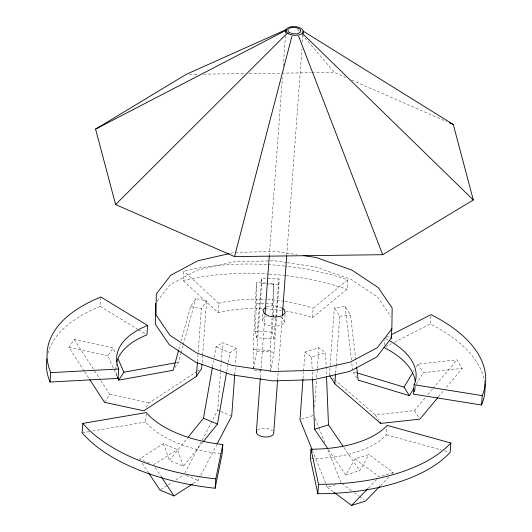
<?xml version="1.0" encoding="UTF-8"?>
<svg xmlns="http://www.w3.org/2000/svg" width="532" height="532" viewBox="0 0 532 532"><rect width="100%" height="100%" fill="white"/><g stroke="black" fill="none" stroke-linecap="round" stroke-linejoin="round"><path stroke-width="0.4" stroke-dasharray="2.66 2" d="M253.279 368.636L253.146 349.577L256.417 282.539L266.279 283.064M270.542 371.216L270.402 350.495L271.978 318.216M272.138 314.904L273.674 283.456L267.097 283.104M275.716 318.249L274.027 338.744L256.77 337.82L255.014 331.256L256.557 303.12L256.417 282.539M274.027 338.744L272.271 332.174L273.042 318.109M273.089 317.278L273.814 304.038L273.674 283.456M47.873 353.361A164.275 82.134 4.2 0 1 100.182 306.419L100.814 297.82M116.036 365.95L116.156 364.387M220.514 453.71A94.563 47.282 4.2 0 1 145.595 421.962L146.287 412.573M261.95 308.653A94.563 47.282 4.2 0 0 218.08 312.636L183.088 280.524L183.779 271.14A164.275 82.134 4.2 0 1 267.303 264.564M197.472 361.587L201.349 308.846L206.622 300.893L195.849 298.565L190.576 306.518L181.206 340.779M202.08 362.698L202.566 356.101M202.626 355.276L206.622 300.893M218.08 312.636L218.765 303.247L183.779 271.14M202.06 440.197L217.714 410.165L220.494 372.26M220.554 371.436L222.675 342.595L236.667 348.433L235.457 364.912M234.732 374.801L235.397 365.737M261.505 370.731L253.285 370.292L256.776 351.246L261.737 283.676L261.697 277.99L278.954 278.914L278.994 284.593L274.033 352.164L270.688 370.418M285.059 314.472L284.487 322.292L281.368 325.232L275.197 326.482L268.341 325.564L263.413 322.838L262.296 319.34L262.695 313.86M260.374 377.514L264.936 315.396M269.318 255.766L282.392 77.705M283.243 66.108L285.431 36.289M277.604 380.094L278.276 370.984M278.336 370.159L282.226 317.152M286.788 255.034L301.937 48.811M302.422 42.188L302.908 35.558M303.027 378.438L303.513 371.848M303.572 371.023L304.969 352.071L318.894 347.722L325.571 352.669L326.508 375.911M285.684 311.014A94.563 47.282 4.2 0 1 312.45 317.664L313.142 308.274L347.715 279.872A164.275 82.134 4.2 0 0 285.425 266.126M314.538 407.053L316.474 380.679M316.713 377.388L317.318 369.148M317.378 368.324L318.894 347.722M329.421 375.273L330.086 366.202M330.146 365.384L334.382 307.695L345.128 306.512L350.522 315.044L356.52 366.109M335.599 373.085L336.084 366.488M336.144 365.67L339.775 316.221L334.382 307.695M312.45 317.664L347.03 289.255L347.715 279.872M384.151 345.148L384.55 339.675M311.167 458.584A94.563 47.282 4.2 0 0 386.485 434.797L387.057 426.97M484.665 383A164.275 82.134 4.2 0 0 430.348 324.015L430.92 316.188M256.77 337.82L261.697 277.99M275.782 317.431L278.954 278.914M212.481 367.12L213.625 360.63M214.197 357.384L216.059 346.837L222.675 342.595M226.758 371.336L230.05 352.676L236.667 348.433M178.805 349.544L180.328 343.965M174.895 367.605L178.413 362.299L180.814 353.534M181.033 352.736L182.995 345.567M183.208 344.769L195.849 298.565M184.883 473.161L201.681 440.935M193.289 483.561L198.11 480.463L200.404 476.074M200.783 475.335L216.817 444.572M328.55 449.693L345.813 474.916L355.043 458.943L368.969 454.594L393.175 472.529L392.024 473.719M345.813 474.916L359.738 470.567L368.969 454.594M413.271 371.802L414.115 370.405M416.217 366.927L417.899 364.141L456.835 359.858L462.222 368.383L445.816 388.041M416.137 384.51L423.286 372.666L462.222 368.383M84.216 371.05L68.894 347.429L74.167 339.469L113.19 347.908L115.876 353.979M116.974 376.37L107.916 355.861L113.19 347.908M104.505 402.318L109.778 394.365L100.767 380.466M145.981 407.499L149.06 402.857L196.813 371.629M157.12 301.391L170.134 284.58L197.106 270.196L233.282 261.924L269.372 260.893M202.998 441.972L183.374 466.265L169.375 460.426L187.45 438.049M334.448 379.615L375.293 414.907L414.488 410.598L425.607 397.278M427.721 394.737L432.483 389.032M433.015 388.393L456.835 359.858M438.401 396.925L443.695 390.581M368.317 488.17L376.949 479.259M380.52 485.603L389.151 476.685M262.296 319.34L265.415 316.4L266.958 316.088M197.505 371.176L198.888 370.272M183.374 466.265L177.389 449.48L163.397 443.641L139.417 459.01L150.47 463.618M153.416 464.848L177.389 449.48M160.671 489.653L167.567 485.237M168.258 484.792L172.395 482.145M175.846 479.931L184.119 474.63M386.139 337.361L390.555 335.127M385.447 346.751L391.339 343.765M394.279 342.276L430.348 324.015M304.969 352.071L311.646 357.019L325.571 352.669M301.551 419.156L313.155 415.532M326.03 484.266L327.273 487.345L335.778 484.685M393.175 472.529L379.25 476.878L355.043 458.943M230.755 253.272L233.967 252.54L274.978 251.363L297.069 254.648M266.106 307.017L272.271 305.767L279.134 306.678L282.652 308.633M175.972 362.744L178.413 362.299M82.141 432.782L89.462 431.538M92.714 430.98L145.595 421.962M339.775 316.221L350.522 315.044M270.19 260.866L274.293 260.753L286.562 262.575M189.505 74.334L198.609 74.214M203.576 74.148L245.791 73.609M249.102 73.562L311.18 72.764M312.005 72.758L334.355 72.472L345.72 77.439M261.737 283.676L265.847 283.895M266.665 283.935L278.994 284.593M256.557 303.12L273.814 304.038M255.014 331.256L272.271 332.174M253.146 349.577L270.402 350.495M256.776 351.246L274.033 352.164M271.586 315.15L276.919 315.862M287.38 262.695L315.197 266.825L351.053 279.406L377.547 296.989L391.013 316.759M190.576 306.518L201.349 308.846M68.894 347.429L107.916 355.861M109.778 394.365L149.06 402.857M386.485 434.797L441.38 449.972M444.566 450.85L448.543 451.947M356.719 372.786L352.783 371.589L356.925 378.146M216.059 346.837L230.05 352.676M217.714 410.165L219.922 411.09M220.66 411.396L230.968 415.698M186.326 475.548L198.11 480.463M351.778 80.093L446.468 121.515M280.557 317.238L283.37 318.794L284.487 322.292M100.182 306.419L137.708 329.261M138.413 329.694L145.495 334.003M341.857 483.482L351.732 490.803M354.365 492.752L358.974 496.17M359.632 496.655L364.24 500.073M327.273 487.345L333.198 491.741M332.567 377.986L333.823 379.07M297.607 29.327L299.203 31.202M301.87 34.327L334.355 72.472M343.878 447.392L359.738 470.567M155.244 467.615L160.724 475.901M142.164 463.153L148.102 472.137M74.167 339.469L100.315 379.768M84.668 371.748L89.629 379.389M417.899 364.141L423.286 372.666M414.488 410.598L419.05 417.813M375.293 414.907L378.611 420.154M315.17 418.371L318.575 426.83M318.887 427.602L324.773 442.218M327.872 449.912L341.198 482.996M312.397 450.418L325.724 483.502M163.397 443.641L169.375 460.426M345.128 306.512L351.426 360.058M351.812 363.349L352.583 369.94M311.646 357.019L312.218 371.13M312.251 371.961L312.55 379.436M415.399 386.019A94.563 47.282 4.2 0 1 414.96 389.311M385.454 338.512A94.563 47.282 4.2 0 1 388.546 340.167M116.954 375.293A94.563 47.282 4.2 0 1 116.043 370.591M115.976 369.807A94.563 47.282 4.2 0 1 116.235 364.427M257.508 430.062A8.692 4.349 4.2 0 1 272.537 430.86M265.222 308.799A94.563 47.282 4.2 0 1 281.634 310.395M218.765 303.247A94.563 47.282 4.2 0 1 265.914 299.41M267.543 299.509A94.563 47.282 4.2 0 1 283.948 301.245M284.76 301.371A94.563 47.282 4.2 0 1 313.142 308.274M268.121 264.617A164.275 82.134 4.2 0 1 284.6 266.033M183.088 280.524A164.275 82.134 4.2 0 1 268.254 274.053M269.072 274.106A164.275 82.134 4.2 0 1 285.564 275.609M286.389 275.702A164.275 82.134 4.2 0 1 347.03 289.255"/><path stroke-width="0.8" d="M155.617 303.333L155.304 324.188L169.236 344.643L195.729 362.226L231.586 374.807L272.49 380.879L313.501 379.708L349.677 371.436L376.649 357.052L391.166 338.305L391.851 328.916L392.164 308.055L378.239 287.606L351.745 270.023L315.882 257.441L303.612 255.619M391.166 338.305L391.186 336.696M391.286 330.279L391.306 328.676M147.597 325.478A94.563 47.282 4.2 0 0 118.742 369.002L118.057 378.385L50.061 382.029L50.746 372.639A164.275 82.134 4.2 0 1 100.874 297.036L147.597 325.478L146.912 334.867A94.563 47.282 4.2 0 0 116.727 362.139M82.832 423.399L82.141 432.782A164.275 82.134 4.2 0 0 215.101 488.243L222.137 453.889L222.828 444.499A94.563 47.282 4.2 0 1 146.287 412.573L82.832 423.399A164.275 82.134 4.2 0 0 215.793 478.86L215.101 488.243M89.629 379.389L104.505 402.318L143.786 410.81L196.381 376.423L197.412 362.412M201.96 364.34L201.661 368.463L196.381 376.423M234.732 374.801L231.706 416.004L217.202 443.841M256.364 432.177L260.314 378.345M265.062 313.74L269.318 255.766M285.677 32.977L285.857 30.497M277.544 380.925L273.714 433.101A8.692 4.349 4.2 0 1 263.932 436.898A8.692 4.349 4.2 0 1 256.65 431.066M282.352 315.496L286.728 255.865M303.027 33.902L303.213 31.421M302.967 379.263L300.001 419.642L312.085 449.646M311.014 449.201L310.329 458.584L317.837 493.716A164.275 82.134 4.2 0 0 450.139 452.393L450.823 443.003L387.176 425.407A94.563 47.282 4.2 0 1 311.014 449.201L318.528 484.333L317.837 493.716M437.876 397.557L419.874 419.123L380.686 423.432L334.814 383.798L335.539 373.91M389.304 340.593A94.563 47.282 4.2 0 1 414.135 384.742L413.45 394.126L481.546 405.012A164.275 82.134 4.2 0 0 484.758 383.765M481.546 405.012L482.231 395.628A164.275 82.134 4.2 0 0 431.04 314.625L391.293 334.754M188.488 436.772L203.463 418.232L212.335 367.931M203.517 441.334L217.455 424.071L226.472 372.959M215.793 478.86L222.828 444.499M286.316 29.553L186.193 74.374L95.58 129.096L115.61 204.574L234.539 256.604L291.922 36.249M178.586 350.342L173.139 370.259L118.649 380.161L117.645 377.886M414.029 387.988L409.407 395.655L404.014 387.13L412.433 373.198M118.649 380.161L123.923 372.207L175.161 362.891M391.851 328.916L377.334 347.669L350.362 362.046L314.193 370.325L273.182 371.496L232.278 365.424L196.414 352.836L169.927 335.26L155.996 314.804L156.308 293.943L170.825 275.197L197.798 260.813L229.146 253.644M333.857 492.226L351.632 505.4L367.745 488.762M379.941 486.195L365.557 501.051L351.632 505.4M115.61 204.574L287.247 33.203M265.588 307.509L262.981 309.95L264.098 313.454L269.026 316.181L275.889 317.092L282.053 315.848L285.179 312.909L284.061 309.411L282.652 308.633M148.561 472.828L159.986 490.098L173.977 495.937L192.597 484M234.539 256.604L382.701 254.702L473.307 199.979L453.284 124.501L302.961 31.009M95.58 129.096L286.256 30.178M312.55 379.436L314.558 429.244L328.483 424.895L342.947 446.022M50.746 372.639L118.742 369.002M414.135 384.742L482.231 395.628M357.511 373.025L404.014 387.13M409.407 395.655L358.169 380.114L356.62 366.934M203.463 418.232L217.455 424.071M449.493 122.839L453.284 124.501M302.615 33.609L473.307 199.979M314.558 429.244L327.619 448.33M161.183 476.592L173.977 495.937M379.855 422.122L380.686 423.432M329.84 375.924L334.814 383.798M118.224 359.293L123.923 372.207M298.585 36.096L382.701 254.702M326.542 376.742L328.483 424.895M414.96 389.311A94.563 47.282 4.2 0 1 414.328 391.745M383.978 347.496A94.563 47.282 4.2 0 1 415.199 381.118M450.823 443.003A164.275 82.134 4.2 0 1 318.528 484.333M118.057 378.385A94.563 47.282 4.2 0 1 117.459 376.842M50.061 382.029A164.275 82.134 4.2 0 1 46.736 358.854M290.871 27.518L287.726 29.413L288.424 32.033L292.547 33.835L297.687 33.769L300.833 31.873L300.134 29.253L296.011 27.451L290.871 27.518M288.424 33.709A8.692 4.349 4.2 0 0 302.921 32.532A8.692 4.349 4.2 0 0 292.261 26.627A8.692 4.349 4.2 0 0 288.424 33.709"/></g></svg>
